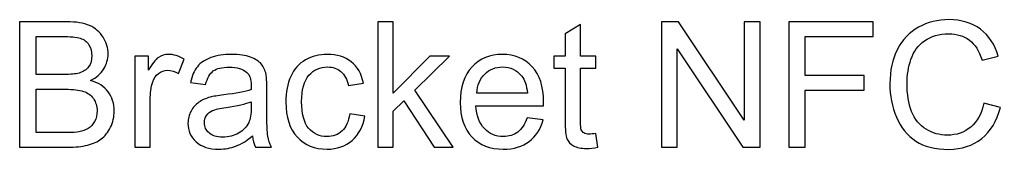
# Model space of a CAD drawing. Header units: centimetres. Extents: x -6.5 to 6.5, y -4 to 14.
# Drawn here: x -4.3 to 4.61, y 12.78 to 13.96 of the extents above; entities that cross this region are included whole.
import ezdxf

# ---------------------------------------------------------------- set-up
doc = ezdxf.new("R2010")
doc.units = ezdxf.units.CM
doc.header["$MEASUREMENT"] = 0
doc.layers.add('VISIBLE', color=7, linetype='Continuous')

msp = doc.modelspace()

# ---------------------------------------------------------------- linework, layer by layer
at = {"layer": 'VISIBLE'}
for points, knots in [([(-4.29725, 12.80308), (-4.29725, 12.80308), (-4.29725, 13.93968), (-4.29725, 13.93968), (-4.29725, 13.93968), (-3.87076, 13.93968), (-3.87076, 13.93968), (-3.78398, 13.93968), (-3.7144, 13.9283), (-3.66175, 13.90529), (-3.60936, 13.88227), (-3.56835, 13.84682), (-3.53872, 13.79893), (-3.50882, 13.7513), (-3.49401, 13.7013), (-3.49401, 13.64892), (-3.49401, 13.6005), (-3.50724, 13.55473), (-3.53343, 13.51187), (-3.55962, 13.46901), (-3.59931, 13.43435), (-3.65249, 13.40789), (-3.5837, 13.38778), (-3.53078, 13.35339), (-3.49401, 13.30471), (-3.45697, 13.25629), (-3.43845, 13.19888), (-3.43845, 13.13274), (-3.43845, 13.07929), (-3.44982, 13.02982), (-3.47231, 12.98405), (-3.4948, 12.93828), (-3.52258, 12.90309), (-3.55565, 12.87822), (-3.58872, 12.85361), (-3.63026, 12.83483), (-3.68, 12.82213), (-3.73001, 12.80943), (-3.79112, 12.80308), (-3.86361, 12.80308), (-3.86361, 12.80308), (-4.29725, 12.80308), (-4.29725, 12.80308)], [0, 0, 0, 0, 0.0714286, 0.0714286, 0.0714286, 0.1428571, 0.1428571, 0.1428571, 0.2142857, 0.2142857, 0.2142857, 0.2857143, 0.2857143, 0.2857143, 0.3571429, 0.3571429, 0.3571429, 0.4285714, 0.4285714, 0.4285714, 0.5, 0.5, 0.5, 0.5714286, 0.5714286, 0.5714286, 0.6428571, 0.6428571, 0.6428571, 0.7142857, 0.7142857, 0.7142857, 0.7857143, 0.7857143, 0.7857143, 0.8571429, 0.8571429, 0.8571429, 0.9285714, 0.9285714, 0.9285714, 1, 1, 1, 1]), ([(-1.0438, 12.80308), (-1.0438, 12.80308), (-1.0438, 13.93968), (-1.0438, 13.93968), (-1.0438, 13.93968), (-0.90411, 13.93968), (-0.90411, 13.93968), (-0.90411, 13.93968), (-0.90411, 13.29227), (-0.90411, 13.29227), (-0.90411, 13.29227), (-0.57392, 13.62696), (-0.57392, 13.62696), (-0.57392, 13.62696), (-0.39348, 13.62696), (-0.39348, 13.62696), (-0.39348, 13.62696), (-0.70779, 13.32085), (-0.70779, 13.32085), (-0.70779, 13.32085), (-0.36173, 12.80308), (-0.36173, 12.80308), (-0.36173, 12.80308), (-0.53371, 12.80308), (-0.53371, 12.80308), (-0.53371, 12.80308), (-0.80727, 13.22401), (-0.80727, 13.22401), (-0.80727, 13.22401), (-0.90411, 13.12983), (-0.90411, 13.12983), (-0.90411, 13.12983), (-0.90411, 12.80308), (-0.90411, 12.80308), (-0.90411, 12.80308), (-1.0438, 12.80308), (-1.0438, 12.80308)], [0, 0, 0, 0, 0.0833333, 0.0833333, 0.0833333, 0.1666667, 0.1666667, 0.1666667, 0.25, 0.25, 0.25, 0.3333333, 0.3333333, 0.3333333, 0.4166667, 0.4166667, 0.4166667, 0.5, 0.5, 0.5, 0.5833333, 0.5833333, 0.5833333, 0.6666667, 0.6666667, 0.6666667, 0.75, 0.75, 0.75, 0.8333333, 0.8333333, 0.8333333, 0.9166667, 0.9166667, 0.9166667, 1, 1, 1, 1]), ([(0.93547, 12.92769), (0.93547, 12.92769), (0.95452, 12.8044), (0.95452, 12.8044), (0.91536, 12.7962), (0.88017, 12.79197), (0.84948, 12.79197), (0.79895, 12.79197), (0.75979, 12.79991), (0.73175, 12.81604), (0.70397, 12.83218), (0.68439, 12.85308), (0.67301, 12.87928), (0.66164, 12.90547), (0.65608, 12.9605), (0.65608, 13.04437), (0.65608, 13.04437), (0.65608, 13.51901), (0.65608, 13.51901), (0.65608, 13.51901), (0.5529, 13.51901), (0.5529, 13.51901), (0.5529, 13.51901), (0.5529, 13.62696), (0.5529, 13.62696), (0.5529, 13.62696), (0.65608, 13.62696), (0.65608, 13.62696), (0.65608, 13.62696), (0.65608, 13.83068), (0.65608, 13.83068), (0.65608, 13.83068), (0.79578, 13.91455), (0.79578, 13.91455), (0.79578, 13.91455), (0.79578, 13.62696), (0.79578, 13.62696), (0.79578, 13.62696), (0.93547, 13.62696), (0.93547, 13.62696), (0.93547, 13.62696), (0.93547, 13.51901), (0.93547, 13.51901), (0.93547, 13.51901), (0.79578, 13.51901), (0.79578, 13.51901), (0.79578, 13.51901), (0.79578, 13.03643), (0.79578, 13.03643), (0.79578, 12.99648), (0.79816, 12.97082), (0.80318, 12.95944), (0.80795, 12.94807), (0.81588, 12.93907), (0.827, 12.93219), (0.83811, 12.92558), (0.85398, 12.92214), (0.87462, 12.92214), (0.88996, 12.92214), (0.91034, 12.92399), (0.93547, 12.92769)], [0, 0, 0, 0, 0.05, 0.05, 0.05, 0.1, 0.1, 0.1, 0.15, 0.15, 0.15, 0.2, 0.2, 0.2, 0.25, 0.25, 0.25, 0.3, 0.3, 0.3, 0.35, 0.35, 0.35, 0.4, 0.4, 0.4, 0.45, 0.45, 0.45, 0.5, 0.5, 0.5, 0.55, 0.55, 0.55, 0.6, 0.6, 0.6, 0.65, 0.65, 0.65, 0.7, 0.7, 0.7, 0.75, 0.75, 0.75, 0.8, 0.8, 0.8, 0.85, 0.85, 0.85, 0.9, 0.9, 0.9, 0.95, 0.95, 0.95, 1, 1, 1, 1]), ([(1.53022, 12.80308), (1.53022, 12.80308), (1.53022, 13.93968), (1.53022, 13.93968), (1.53022, 13.93968), (1.68473, 13.93968), (1.68473, 13.93968), (1.68473, 13.93968), (2.28108, 13.04754), (2.28108, 13.04754), (2.28108, 13.04754), (2.28108, 13.93968), (2.28108, 13.93968), (2.28108, 13.93968), (2.42554, 13.93968), (2.42554, 13.93968), (2.42554, 13.93968), (2.42554, 12.80308), (2.42554, 12.80308), (2.42554, 12.80308), (2.27103, 12.80308), (2.27103, 12.80308), (2.27103, 12.80308), (1.67468, 13.69522), (1.67468, 13.69522), (1.67468, 13.69522), (1.67468, 12.80308), (1.67468, 12.80308), (1.67468, 12.80308), (1.53022, 12.80308), (1.53022, 12.80308)], [0, 0, 0, 0, 0.1, 0.1, 0.1, 0.2, 0.2, 0.2, 0.3, 0.3, 0.3, 0.4, 0.4, 0.4, 0.5, 0.5, 0.5, 0.6, 0.6, 0.6, 0.7, 0.7, 0.7, 0.8, 0.8, 0.8, 0.9, 0.9, 0.9, 1, 1, 1, 1]), ([(2.68614, 12.80308), (2.68614, 12.80308), (2.68614, 13.93968), (2.68614, 13.93968), (2.68614, 13.93968), (3.45287, 13.93968), (3.45287, 13.93968), (3.45287, 13.93968), (3.45287, 13.80634), (3.45287, 13.80634), (3.45287, 13.80634), (2.83695, 13.80634), (2.83695, 13.80634), (2.83695, 13.80634), (2.83695, 13.45234), (2.83695, 13.45234), (2.83695, 13.45234), (3.37032, 13.45234), (3.37032, 13.45234), (3.37032, 13.45234), (3.37032, 13.31899), (3.37032, 13.31899), (3.37032, 13.31899), (2.83695, 13.31899), (2.83695, 13.31899), (2.83695, 13.31899), (2.83695, 12.80308), (2.83695, 12.80308), (2.83695, 12.80308), (2.68614, 12.80308), (2.68614, 12.80308)], [0, 0, 0, 0, 0.1, 0.1, 0.1, 0.2, 0.2, 0.2, 0.3, 0.3, 0.3, 0.4, 0.4, 0.4, 0.5, 0.5, 0.5, 0.6, 0.6, 0.6, 0.7, 0.7, 0.7, 0.8, 0.8, 0.8, 0.9, 0.9, 0.9, 1, 1, 1, 1]), ([(4.45745, 13.20179), (4.45745, 13.20179), (4.60826, 13.16369), (4.60826, 13.16369), (4.57677, 13.04014), (4.52015, 12.94621), (4.4384, 12.88139), (4.35665, 12.81657), (4.25664, 12.78403), (4.13838, 12.78403), (4.01615, 12.78403), (3.91667, 12.8089), (3.83994, 12.8589), (3.76322, 12.90864), (3.70501, 12.98087), (3.66506, 13.07532), (3.62511, 13.17004), (3.605, 13.27137), (3.605, 13.37985), (3.605, 13.49811), (3.62749, 13.60129), (3.67273, 13.6894), (3.71797, 13.7775), (3.78226, 13.84443), (3.8656, 13.89021), (3.94894, 13.93598), (4.04075, 13.95873), (4.14076, 13.95873), (4.25452, 13.95873), (4.35004, 13.92989), (4.42729, 13.87195), (4.50481, 13.81401), (4.55878, 13.73278), (4.58921, 13.62801), (4.58921, 13.62801), (4.44158, 13.59309), (4.44158, 13.59309), (4.41538, 13.67564), (4.37702, 13.73596), (4.32702, 13.77353), (4.27701, 13.81136), (4.21405, 13.83015), (4.13811, 13.83015), (4.05107, 13.83015), (3.97805, 13.80925), (3.91958, 13.76744), (3.86111, 13.72564), (3.81983, 13.66929), (3.79629, 13.59891), (3.77248, 13.52827), (3.76057, 13.45551), (3.76057, 13.38064), (3.76057, 13.28407), (3.77459, 13.19967), (3.80264, 13.12771), (3.83068, 13.05548), (3.87434, 13.00177), (3.9336, 12.96606), (3.99286, 12.93034), (4.05689, 12.91261), (4.12594, 12.91261), (4.21008, 12.91261), (4.28098, 12.93695), (4.33919, 12.98537), (4.39739, 13.03405), (4.43681, 13.10601), (4.45745, 13.20179)], [0, 0, 0, 0, 0.0454545, 0.0454545, 0.0454545, 0.0909091, 0.0909091, 0.0909091, 0.1363636, 0.1363636, 0.1363636, 0.1818182, 0.1818182, 0.1818182, 0.2272727, 0.2272727, 0.2272727, 0.2727273, 0.2727273, 0.2727273, 0.3181818, 0.3181818, 0.3181818, 0.3636364, 0.3636364, 0.3636364, 0.4090909, 0.4090909, 0.4090909, 0.4545455, 0.4545455, 0.4545455, 0.5, 0.5, 0.5, 0.5454545, 0.5454545, 0.5454545, 0.5909091, 0.5909091, 0.5909091, 0.6363636, 0.6363636, 0.6363636, 0.6818182, 0.6818182, 0.6818182, 0.7272727, 0.7272727, 0.7272727, 0.7727273, 0.7727273, 0.7727273, 0.8181818, 0.8181818, 0.8181818, 0.8636364, 0.8636364, 0.8636364, 0.9090909, 0.9090909, 0.9090909, 0.9545455, 0.9545455, 0.9545455, 1, 1, 1, 1]), ([(-4.14644, 13.46186), (-4.14644, 13.46186), (-3.90065, 13.46186), (-3.90065, 13.46186), (-3.83398, 13.46186), (-3.7861, 13.46636), (-3.75726, 13.47509), (-3.71889, 13.48647), (-3.69006, 13.50552), (-3.67074, 13.53197), (-3.65143, 13.55843), (-3.64164, 13.5915), (-3.64164, 13.63145), (-3.64164, 13.66929), (-3.65063, 13.70262), (-3.66889, 13.7312), (-3.68688, 13.76004), (-3.71281, 13.77988), (-3.74641, 13.79046), (-3.78001, 13.80104), (-3.83769, 13.80634), (-3.91917, 13.80634), (-3.91917, 13.80634), (-4.14644, 13.80634), (-4.14644, 13.80634), (-4.14644, 13.80634), (-4.14644, 13.46186), (-4.14644, 13.46186)], [0, 0, 0, 0, 0.1111111, 0.1111111, 0.1111111, 0.2222222, 0.2222222, 0.2222222, 0.3333333, 0.3333333, 0.3333333, 0.4444444, 0.4444444, 0.4444444, 0.5555556, 0.5555556, 0.5555556, 0.6666667, 0.6666667, 0.6666667, 0.7777778, 0.7777778, 0.7777778, 0.8888889, 0.8888889, 0.8888889, 1, 1, 1, 1]), ([(-3.25113, 12.80308), (-3.25113, 12.80308), (-3.25113, 13.62696), (-3.25113, 13.62696), (-3.25113, 13.62696), (-3.12572, 13.62696), (-3.12572, 13.62696), (-3.12572, 13.62696), (-3.12572, 13.50076), (-3.12572, 13.50076), (-3.09371, 13.55923), (-3.06407, 13.59785), (-3.03682, 13.61637), (-3.00957, 13.63516), (-2.97968, 13.64442), (-2.94713, 13.64442), (-2.90004, 13.64442), (-2.85215, 13.6296), (-2.80347, 13.60023), (-2.80347, 13.60023), (-2.85321, 13.47139), (-2.85321, 13.47139), (-2.88708, 13.49044), (-2.92094, 13.49996), (-2.95481, 13.49996), (-2.98523, 13.49996), (-3.01248, 13.4907), (-3.03656, 13.47245), (-3.06064, 13.45419), (-3.07783, 13.42879), (-3.08815, 13.39625), (-3.10376, 13.34677), (-3.11143, 13.29254), (-3.11143, 13.23354), (-3.11143, 13.23354), (-3.11143, 12.80308), (-3.11143, 12.80308), (-3.11143, 12.80308), (-3.25113, 12.80308), (-3.25113, 12.80308)], [0, 0, 0, 0, 0.0769231, 0.0769231, 0.0769231, 0.1538462, 0.1538462, 0.1538462, 0.2307692, 0.2307692, 0.2307692, 0.3076923, 0.3076923, 0.3076923, 0.3846154, 0.3846154, 0.3846154, 0.4615385, 0.4615385, 0.4615385, 0.5384615, 0.5384615, 0.5384615, 0.6153846, 0.6153846, 0.6153846, 0.6923077, 0.6923077, 0.6923077, 0.7692308, 0.7692308, 0.7692308, 0.8461538, 0.8461538, 0.8461538, 0.9230769, 0.9230769, 0.9230769, 1, 1, 1, 1]), ([(-2.18279, 12.90626), (-2.23465, 12.86208), (-2.28465, 12.83112), (-2.33254, 12.81287), (-2.38043, 12.79461), (-2.43175, 12.78562), (-2.48678, 12.78562), (-2.57727, 12.78562), (-2.64685, 12.80758), (-2.69553, 12.85176), (-2.74421, 12.89568), (-2.76855, 12.95203), (-2.76855, 13.02056), (-2.76855, 13.06077), (-2.75929, 13.09755), (-2.74104, 13.13088), (-2.72252, 13.16422), (-2.69844, 13.19068), (-2.66881, 13.21078), (-2.63891, 13.23089), (-2.60558, 13.24624), (-2.56827, 13.25656), (-2.54076, 13.2637), (-2.49922, 13.27058), (-2.44392, 13.27746), (-2.33122, 13.29069), (-2.24788, 13.30682), (-2.1947, 13.32534), (-2.19417, 13.34439), (-2.1939, 13.35656), (-2.1939, 13.36159), (-2.1939, 13.41821), (-2.20713, 13.45816), (-2.23359, 13.48144), (-2.26931, 13.51293), (-2.32248, 13.52854), (-2.39286, 13.52854), (-2.45874, 13.52854), (-2.50742, 13.51689), (-2.53864, 13.49388), (-2.57012, 13.47086), (-2.59314, 13.43011), (-2.60822, 13.37138), (-2.60822, 13.37138), (-2.74474, 13.39043), (-2.74474, 13.39043), (-2.73231, 13.4489), (-2.71193, 13.49626), (-2.68336, 13.53224), (-2.65479, 13.56822), (-2.61351, 13.59574), (-2.55954, 13.61532), (-2.50583, 13.63463), (-2.44313, 13.64442), (-2.37222, 13.64442), (-2.30185, 13.64442), (-2.24444, 13.63622), (-2.20025, 13.61955), (-2.15633, 13.60288), (-2.12379, 13.58224), (-2.10315, 13.55711), (-2.08252, 13.53197), (-2.06797, 13.50023), (-2.0595, 13.46186), (-2.055, 13.43805), (-2.05262, 13.39519), (-2.05262, 13.33355), (-2.05262, 13.33355), (-2.05262, 13.14835), (-2.05262, 13.14835), (-2.05262, 13.01897), (-2.04971, 12.93722), (-2.04389, 12.90256), (-2.03833, 12.8679), (-2.02669, 12.83483), (-2.00976, 12.80308), (-2.00976, 12.80308), (-2.1558, 12.80308), (-2.1558, 12.80308), (-2.16983, 12.83245), (-2.17882, 12.86684), (-2.18279, 12.90626)], [0, 0, 0, 0, 0.037037, 0.037037, 0.037037, 0.0740741, 0.0740741, 0.0740741, 0.1111111, 0.1111111, 0.1111111, 0.1481481, 0.1481481, 0.1481481, 0.1851852, 0.1851852, 0.1851852, 0.2222222, 0.2222222, 0.2222222, 0.2592593, 0.2592593, 0.2592593, 0.2962963, 0.2962963, 0.2962963, 0.3333333, 0.3333333, 0.3333333, 0.3703704, 0.3703704, 0.3703704, 0.4074074, 0.4074074, 0.4074074, 0.4444444, 0.4444444, 0.4444444, 0.4814815, 0.4814815, 0.4814815, 0.5185185, 0.5185185, 0.5185185, 0.5555556, 0.5555556, 0.5555556, 0.5925926, 0.5925926, 0.5925926, 0.6296296, 0.6296296, 0.6296296, 0.6666667, 0.6666667, 0.6666667, 0.7037037, 0.7037037, 0.7037037, 0.7407407, 0.7407407, 0.7407407, 0.7777778, 0.7777778, 0.7777778, 0.8148148, 0.8148148, 0.8148148, 0.8518519, 0.8518519, 0.8518519, 0.8888889, 0.8888889, 0.8888889, 0.9259259, 0.9259259, 0.9259259, 0.962963, 0.962963, 0.962963, 1, 1, 1, 1]), ([(-1.29991, 13.10469), (-1.29991, 13.10469), (-1.16339, 13.08564), (-1.16339, 13.08564), (-1.17847, 12.99172), (-1.21657, 12.91843), (-1.27822, 12.86525), (-1.33986, 12.81208), (-1.41579, 12.78562), (-1.50548, 12.78562), (-1.61793, 12.78562), (-1.70841, 12.82239), (-1.77667, 12.89594), (-1.84519, 12.9695), (-1.87932, 13.0748), (-1.87932, 13.21184), (-1.87932, 13.30074), (-1.86451, 13.37826), (-1.83514, 13.44493), (-1.80577, 13.51134), (-1.76106, 13.56134), (-1.70074, 13.59441), (-1.64068, 13.62775), (-1.57533, 13.64442), (-1.50442, 13.64442), (-1.41526, 13.64442), (-1.34198, 13.62193), (-1.28536, 13.57669), (-1.22848, 13.53145), (-1.19197, 13.46715), (-1.17609, 13.38408), (-1.17609, 13.38408), (-1.31102, 13.36344), (-1.31102, 13.36344), (-1.32399, 13.41874), (-1.34674, 13.46028), (-1.37981, 13.48832), (-1.41262, 13.5161), (-1.4523, 13.53012), (-1.49887, 13.53012), (-1.56924, 13.53012), (-1.62639, 13.50499), (-1.67058, 13.45472), (-1.71449, 13.40419), (-1.73645, 13.32482), (-1.73645, 13.21581), (-1.73645, 13.10522), (-1.71529, 13.02506), (-1.67296, 12.97505), (-1.63036, 12.92505), (-1.57507, 12.89991), (-1.50707, 12.89991), (-1.45204, 12.89991), (-1.40627, 12.91658), (-1.36976, 12.95018), (-1.33298, 12.98352), (-1.3097, 13.03511), (-1.29991, 13.10469)], [0, 0, 0, 0, 0.0526316, 0.0526316, 0.0526316, 0.1052632, 0.1052632, 0.1052632, 0.1578947, 0.1578947, 0.1578947, 0.2105263, 0.2105263, 0.2105263, 0.2631579, 0.2631579, 0.2631579, 0.3157895, 0.3157895, 0.3157895, 0.3684211, 0.3684211, 0.3684211, 0.4210526, 0.4210526, 0.4210526, 0.4736842, 0.4736842, 0.4736842, 0.5263158, 0.5263158, 0.5263158, 0.5789474, 0.5789474, 0.5789474, 0.6315789, 0.6315789, 0.6315789, 0.6842105, 0.6842105, 0.6842105, 0.7368421, 0.7368421, 0.7368421, 0.7894737, 0.7894737, 0.7894737, 0.8421053, 0.8421053, 0.8421053, 0.8947368, 0.8947368, 0.8947368, 0.9473684, 0.9473684, 0.9473684, 1, 1, 1, 1]), ([(0.31134, 13.06977), (0.31134, 13.06977), (0.4558, 13.05072), (0.4558, 13.05072), (0.43331, 12.96685), (0.39124, 12.9015), (0.32986, 12.8552), (0.26848, 12.8089), (0.19017, 12.78562), (0.09466, 12.78562), (-0.02546, 12.78562), (-0.1207, 12.82266), (-0.19108, 12.89674), (-0.26146, 12.97055), (-0.29665, 13.07453), (-0.29665, 13.20814), (-0.29665, 13.34625), (-0.26119, 13.45366), (-0.19002, 13.52986), (-0.11885, 13.60632), (-0.02652, 13.64442), (0.08698, 13.64442), (0.19678, 13.64442), (0.28647, 13.60711), (0.35605, 13.53224), (0.42564, 13.45737), (0.46056, 13.35207), (0.46056, 13.21634), (0.46056, 13.20814), (0.46029, 13.1957), (0.45977, 13.1793), (0.45977, 13.1793), (-0.15378, 13.1793), (-0.15378, 13.1793), (-0.14848, 13.08908), (-0.12309, 13.01976), (-0.07705, 12.97188), (-0.03128, 12.92399), (0.02613, 12.89991), (0.09466, 12.89991), (0.14572, 12.89991), (0.18937, 12.91341), (0.22535, 12.94039), (0.2616, 12.96738), (0.29017, 13.0105), (0.31134, 13.06977)], [0, 0, 0, 0, 0.0666667, 0.0666667, 0.0666667, 0.1333333, 0.1333333, 0.1333333, 0.2, 0.2, 0.2, 0.2666667, 0.2666667, 0.2666667, 0.3333333, 0.3333333, 0.3333333, 0.4, 0.4, 0.4, 0.4666667, 0.4666667, 0.4666667, 0.5333333, 0.5333333, 0.5333333, 0.6, 0.6, 0.6, 0.6666667, 0.6666667, 0.6666667, 0.7333333, 0.7333333, 0.7333333, 0.8, 0.8, 0.8, 0.8666667, 0.8666667, 0.8666667, 0.9333333, 0.9333333, 0.9333333, 1, 1, 1, 1]), ([(-0.14584, 13.2936), (-0.14584, 13.2936), (0.31293, 13.2936), (0.31293, 13.2936), (0.30684, 13.36291), (0.28912, 13.41477), (0.26028, 13.44943), (0.21609, 13.50314), (0.15842, 13.53012), (0.08778, 13.53012), (0.02375, 13.53012), (-0.02996, 13.50869), (-0.07361, 13.46583), (-0.117, 13.42297), (-0.14108, 13.36556), (-0.14584, 13.2936)], [0, 0, 0, 0, 0.2, 0.2, 0.2, 0.4, 0.4, 0.4, 0.6, 0.6, 0.6, 0.8, 0.8, 0.8, 1, 1, 1, 1]), ([(-4.14644, 12.93642), (-4.14644, 12.93642), (-3.86335, 12.93642), (-3.86335, 12.93642), (-3.81467, 12.93642), (-3.78054, 12.93828), (-3.7607, 12.94198), (-3.7263, 12.94807), (-3.6972, 12.95838), (-3.67392, 12.97294), (-3.65063, 12.98749), (-3.63159, 13.00865), (-3.6165, 13.03643), (-3.60142, 13.06421), (-3.59402, 13.09623), (-3.59402, 13.13247), (-3.59402, 13.17507), (-3.60486, 13.21184), (-3.62682, 13.24333), (-3.64852, 13.27481), (-3.67868, 13.29677), (-3.71731, 13.30947), (-3.75567, 13.32217), (-3.81123, 13.32852), (-3.88346, 13.32852), (-3.88346, 13.32852), (-4.14644, 13.32852), (-4.14644, 13.32852), (-4.14644, 13.32852), (-4.14644, 12.93642), (-4.14644, 12.93642)], [0, 0, 0, 0, 0.1, 0.1, 0.1, 0.2, 0.2, 0.2, 0.3, 0.3, 0.3, 0.4, 0.4, 0.4, 0.5, 0.5, 0.5, 0.6, 0.6, 0.6, 0.7, 0.7, 0.7, 0.8, 0.8, 0.8, 0.9, 0.9, 0.9, 1, 1, 1, 1]), ([(-2.1939, 13.21581), (-2.2447, 13.19518), (-2.3209, 13.17771), (-2.42249, 13.16343), (-2.48017, 13.15522), (-2.52091, 13.14596), (-2.54472, 13.13565), (-2.56854, 13.12533), (-2.58679, 13.11025), (-2.59976, 13.09067), (-2.61272, 13.07083), (-2.61933, 13.04887), (-2.61933, 13.02453), (-2.61933, 12.98775), (-2.60531, 12.9568), (-2.577, 12.93219), (-2.54869, 12.90759), (-2.50742, 12.89515), (-2.45318, 12.89515), (-2.39948, 12.89515), (-2.35159, 12.90679), (-2.30952, 12.93034), (-2.26772, 12.95362), (-2.23676, 12.98563), (-2.21719, 13.02611), (-2.2021, 13.0576), (-2.1947, 13.1039), (-2.1947, 13.16501), (-2.1947, 13.16501), (-2.1939, 13.21581), (-2.1939, 13.21581)], [0, 0, 0, 0, 0.1, 0.1, 0.1, 0.2, 0.2, 0.2, 0.3, 0.3, 0.3, 0.4, 0.4, 0.4, 0.5, 0.5, 0.5, 0.6, 0.6, 0.6, 0.7, 0.7, 0.7, 0.8, 0.8, 0.8, 0.9, 0.9, 0.9, 1, 1, 1, 1])]:
    msp.add_open_spline(points, degree=3, knots=knots, dxfattribs=at)

doc.saveas('drawing.dxf')
